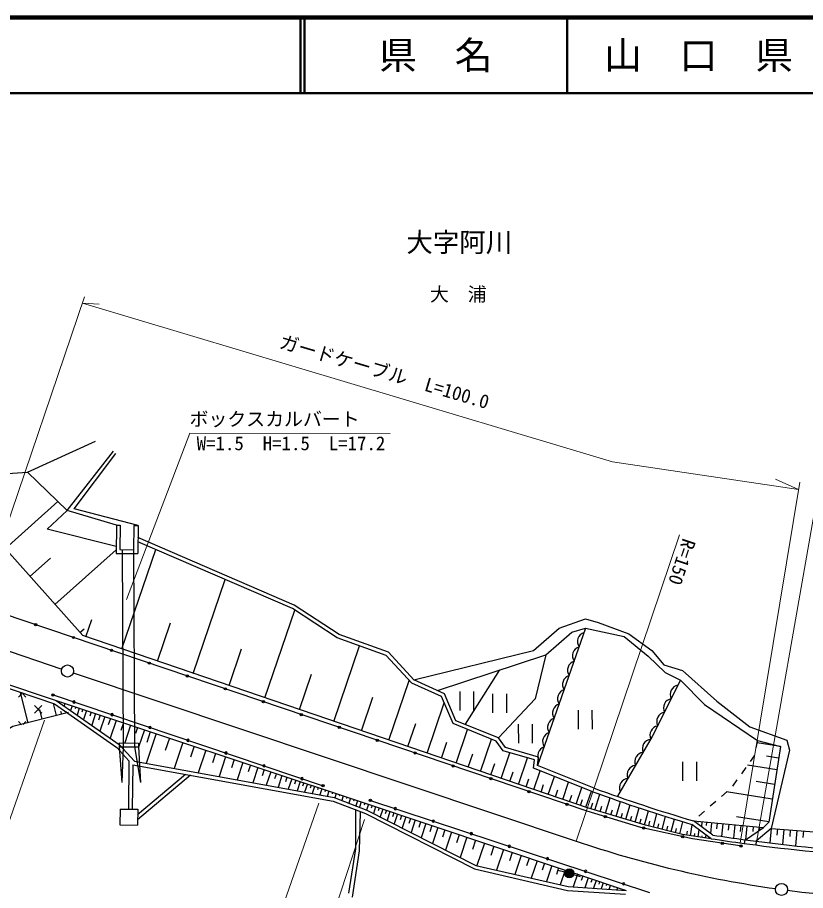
# Model space of a CAD drawing. Units: millimetres, scale not verified. Extents: x 40000 to 680000, y 20000 to 380000.
# Drawn here: x 260303 to 364527, y 264528 to 380000 of the extents above; entities that cross this region are included whole.
import ezdxf
from ezdxf.enums import TextEntityAlignment as Align

# ---------------------------------------------------------------- set-up
doc = ezdxf.new("R2010")
doc.units = ezdxf.units.MM
doc.header["$LTSCALE"] = 1000
for name, color, linetype, lineweight in [('M-BGD', 7, 'Continuous', 25), ('M-BGD-EXST', 7, 'Continuous', 25), ('M-BMK-SRVR', 3, 'Continuous', 25), ('M-STR-HTXT', 7, 'Continuous', 13), ('M-TTL', 2, 'Continuous', 13), ('M-TTL-LINE', 7, 'Continuous', 50), ('M-TTL-TXT', 7, 'Continuous', 50)]:
    doc.layers.add(name, color=color, linetype=linetype, lineweight=lineweight)
doc.layers.add('M-BMK-HTXT', color=7, linetype='Continuous')
doc.styles.add('ＭＳ ゴシック', font='')
doc.styles.get('ＭＳ ゴシック').set_extended_font_data('MS Gothic')

msp = doc.modelspace()

# ---------------------------------------------------------------- hatches: boundary and pattern name
at = {"layer": 'M-BGD'}
msp.add_hatch(color=256, dxfattribs=at).paths.add_polyline_path([(333790, 266483, -1), (332791, 267148, -1)])

# ---------------------------------------------------------------- linework, layer by layer
for p, q in [((261638, 319847), (270633, 323983)), ((266883, 314789), (272995, 322648)), ((267802, 315019), (273317, 322326)), ((256364, 319537), (261638, 319847)), ((261638, 319847), (266883, 314789)), ((258655, 309742), (265645, 315983)), ((264218, 312308), (266883, 314789)), ((273402, 312835), (266883, 314789)), ((276250, 312810), (267802, 315019)), ((273363, 310010), (264218, 312308)), ((273402, 312835), (273369, 309119)), ((273402, 312835), (273871, 312831)), ((273871, 312836), (273842, 309619)), ((275682, 312815), (275653, 309548)), ((275682, 312815), (276250, 312810)), ((276250, 312810), (276217, 309094)), ((296678, 301810), (276231, 310668)), ((296915, 302252), (276236, 311211)), ((265264, 302339), (273373, 309580)), ((273842, 309619), (275654, 309603)), ((274092, 296475), (278586, 309648)), ((274153, 309616), (274292, 283533)), ((275653, 309548), (275792, 283520)), ((261960, 306041), (264686, 308475)), ((273369, 309119), (276217, 309094)), ((219440, 305113), (265419, 289672)), ((283557, 293246), (287792, 305660)), ((219281, 304639), (265191, 289222)), ((293021, 290017), (296978, 301615)), ((302606, 297950), (296678, 301810)), ((302830, 298401), (296915, 302252)), ((269360, 298089), (270147, 300395)), ((331922, 299222), (335437, 300463)), ((335437, 300463), (337092, 299980)), ((268569, 298638), (269122, 299133)), ((278825, 294860), (280560, 299948)), ((328544, 296258), (331922, 299222)), ((335439, 299239), (329099, 281044)), ((333630, 298717), (335439, 299239)), ((335439, 299239), (340523, 298119)), ((337092, 299980), (341159, 298464)), ((309085, 295606), (302606, 297950)), ((309370, 296035), (302830, 298401)), ((330183, 295683), (333630, 298717)), ((340523, 298119), (343694, 295546)), ((341159, 298464), (344192, 296258)), ((302148, 286904), (305552, 296884)), ((288289, 291632), (289952, 296506)), ((312739, 292389), (309370, 296035)), ((312739, 292389), (328544, 296258)), ((315845, 290996), (330183, 295683)), ((330183, 295683), (328758, 289893)), ((344192, 296258), (345777, 294397)), ((312440, 291976), (309085, 295606)), ((343694, 295546), (345946, 293386)), ((324071, 293707), (319521, 286538)), ((345777, 294397), (348259, 293638)), ((345946, 293386), (347985, 292346)), ((348259, 293638), (352808, 289571)), ((297584, 288460), (299176, 293126)), ((309429, 284420), (312124, 292318)), ((316777, 290558), (312739, 292389)), ((347985, 292346), (344263, 284901)), ((347985, 292346), (351184, 289112)), ((316392, 290184), (312440, 291976)), ((260423, 290121), (260889, 290587)), ((261703, 286718), (260685, 290735)), ((260992, 290552), (261423, 290121)), ((264877, 290449), (300860, 278351)), ((305788, 285662), (307306, 290110)), ((317909, 286599), (316392, 290184)), ((318288, 286985), (316777, 290558)), ((318788, 290854), (318795, 288354)), ((320670, 288359), (320663, 290859)), ((323131, 290544), (323137, 288044)), ((328758, 289893), (323929, 284711)), ((325012, 288049), (325006, 290549)), ((262544, 289000), (263544, 288000)), ((262544, 288000), (263544, 289000)), ((265480, 287676), (265079, 289259)), ((265191, 289222), (273429, 283449)), ((265419, 289672), (305778, 276252)), ((265419, 289672), (273760, 283828)), ((265635, 289600), (265627, 289576)), ((266110, 289443), (266097, 289404)), ((266584, 289285), (266468, 288937)), ((267059, 289127), (267011, 288983)), ((267533, 288969), (267323, 288338)), ((268007, 288812), (267919, 288545)), ((314473, 282699), (316743, 289354)), ((351184, 289112), (358189, 284387)), ((352808, 289571), (357151, 286194)), ((263592, 287197), (263265, 288485)), ((266151, 287846), (266054, 288227)), ((266822, 288016), (266775, 288200)), ((268482, 288654), (268178, 287739)), ((268956, 288496), (268827, 288108)), ((269431, 288338), (269033, 287140)), ((270034, 288138), (269859, 287612)), ((270638, 287937), (270119, 286379)), ((271241, 287736), (271015, 287056)), ((271844, 287536), (271206, 285617)), ((334453, 288373), (334460, 285873)), ((336335, 285878), (336328, 288378)), ((260423, 286879), (260847, 286455)), ((261039, 286494), (261423, 286879)), ((272602, 287284), (272318, 286429)), ((273360, 287032), (272572, 284661)), ((274313, 286715), (273971, 285688)), ((275265, 286398), (274485, 284053)), ((311951, 283559), (313002, 286641)), ((323607, 284301), (317909, 286599)), ((323929, 284711), (318288, 286985)), ((326543, 286512), (326549, 284012)), ((328424, 284016), (328418, 286516)), ((276174, 286096), (275909, 285299)), ((277084, 285793), (276314, 283477)), ((278641, 285276), (277333, 281343)), ((277863, 285535), (277394, 284124)), ((318304, 281392), (319818, 285829)), ((357151, 286194), (362045, 284401)), ((280397, 284692), (279853, 283053)), ((282154, 284108), (281012, 280673)), ((316388, 282045), (317104, 284142)), ((321539, 280288), (322993, 284549)), ((324526, 283015), (323607, 284301)), ((324832, 283447), (323929, 284711)), ((344263, 284901), (339642, 277002)), ((358189, 284387), (357967, 283412)), ((361203, 283597), (358118, 284076)), ((358189, 284387), (361203, 283597)), ((362045, 284401), (362390, 283092)), ((273429, 283449), (275047, 281696)), ((273763, 284059), (273758, 283538)), ((273758, 283538), (276314, 283515)), ((273758, 283538), (274120, 278818)), ((273760, 283828), (275794, 281623)), ((273763, 284059), (276319, 284037)), ((274292, 283533), (274120, 278818)), ((275792, 283520), (276571, 278804)), ((276319, 284037), (276314, 283515)), ((276314, 283515), (276571, 278804)), ((283675, 283602), (283203, 282182)), ((285196, 283096), (284198, 280092)), ((328662, 281820), (324526, 283015)), ((329195, 282186), (324832, 283447)), ((361203, 283597), (359651, 273591)), ((362390, 283092), (359977, 272752)), ((286514, 282658), (286105, 281428)), ((287832, 282220), (286957, 279590)), ((288973, 281840), (288619, 280775)), ((319922, 280840), (320524, 282607)), ((324271, 279356), (325430, 282753)), ((326579, 278569), (327775, 282076)), ((328570, 280717), (328662, 281820)), ((329099, 281044), (329195, 282186)), ((357729, 282365), (357193, 281610)), ((357746, 282437), (357729, 282365)), ((360964, 282055), (359367, 282302)), ((275047, 281696), (274972, 275287)), ((275540, 281161), (275472, 275282)), ((275540, 281161), (302068, 276329)), ((275794, 281623), (302203, 276813)), ((290114, 281461), (289348, 279154)), ((291103, 281132), (290796, 280209)), ((292092, 280803), (291418, 278777)), ((322905, 279822), (323414, 281314)), ((336383, 277592), (328570, 280717)), ((336569, 278056), (329099, 281044)), ((348257, 281548), (348263, 279049)), ((350138, 279053), (350132, 281553)), ((356614, 280794), (356036, 279979)), ((360724, 280513), (356842, 281115)), ((283167, 279772), (276192, 273877)), ((282530, 279888), (276197, 274536)), ((292948, 280518), (292682, 279719)), ((293804, 280234), (293211, 278451)), ((294546, 279987), (294316, 279295)), ((295288, 279740), (294765, 278168)), ((295930, 279527), (295731, 278927)), ((325425, 278963), (325855, 280222)), ((328594, 277882), (329442, 280368)), ((330500, 277231), (331315, 279619)), ((296573, 279313), (296111, 277923)), ((297129, 279128), (296957, 278609)), ((297686, 278943), (297276, 277710)), ((298168, 278783), (298018, 278333)), ((298650, 278622), (298286, 277527)), ((299124, 278465), (298996, 278079)), ((299599, 278307), (299279, 277346)), ((327586, 278225), (327948, 279286)), ((329547, 277556), (329881, 278537)), ((332407, 276581), (333188, 278870)), ((355457, 279163), (354878, 278348)), ((360423, 278571), (357997, 278948)), ((300073, 278149), (299966, 277827)), ((300548, 277991), (300273, 277165)), ((301022, 277833), (300936, 277575)), ((301497, 277676), (301267, 276984)), ((301971, 277518), (301906, 277323)), ((302446, 277360), (302257, 276792)), ((302920, 277202), (302860, 277023)), ((331454, 276906), (331769, 277832)), ((333306, 276274), (333604, 277148)), ((334205, 275967), (334954, 278163)), ((335478, 275536), (336214, 277660)), ((336680, 275166), (337303, 277262)), ((354180, 277640), (353427, 276981)), ((360122, 276630), (354094, 277565)), ((302068, 276329), (306320, 274701)), ((302203, 276813), (306523, 275159)), ((303395, 277045), (303192, 276434)), ((303869, 276887), (303804, 276690)), ((304343, 276729), (304126, 276076)), ((304818, 276571), (304747, 276357)), ((305292, 276414), (305061, 275718)), ((305778, 276252), (305538, 275536)), ((305767, 276256), (305764, 276246)), ((305778, 276252), (332746, 267225)), ((306252, 276093), (306160, 275818)), ((306857, 276490), (343874, 264289)), ((334780, 275771), (335048, 276556)), ((336153, 275323), (336394, 276135)), ((338085, 274748), (338687, 276772)), ((339491, 274330), (340074, 276291)), ((352675, 276323), (351922, 275665)), ((273874, 275296), (273856, 273212)), ((273874, 275296), (276204, 275276)), ((276204, 275276), (276186, 273192)), ((304990, 275153), (304990, 270052)), ((305611, 274877), (305473, 269776)), ((306727, 275935), (306473, 275178)), ((306523, 275159), (320907, 267852)), ((307201, 275776), (307088, 275439)), ((307675, 275617), (307376, 274725)), ((308149, 275458), (308016, 275061)), ((308623, 275300), (308278, 274267)), ((309097, 275141), (308943, 274682)), ((309571, 274982), (309179, 273810)), ((337382, 274957), (337602, 275694)), ((338788, 274539), (338987, 275208)), ((340760, 273953), (341329, 275864)), ((341983, 273589), (342539, 275460)), ((343215, 273223), (343760, 275058)), ((351169, 275006), (350417, 274348)), ((306320, 274701), (320736, 267378)), ((310061, 274818), (309887, 274297)), ((310551, 274654), (310110, 273336)), ((311105, 274469), (310908, 273880)), ((311658, 274284), (311162, 272802)), ((312283, 274075), (312061, 273409)), ((312908, 273865), (312350, 272198)), ((340126, 274141), (340307, 274750)), ((341372, 273771), (341554, 274385)), ((342599, 273406), (342783, 274024)), ((343791, 273070), (343949, 273692)), ((344403, 272916), (344856, 274704)), ((345586, 272616), (346021, 274334)), ((346769, 272316), (347188, 273969)), ((349706, 273726), (358962, 272855)), ((352250, 271864), (349706, 273726)), ((349820, 273716), (349816, 273681)), ((350317, 273669), (350309, 273575)), ((359655, 273616), (355376, 274280)), ((273856, 273212), (276186, 273192)), ((313614, 273629), (313363, 272877)), ((314320, 273393), (313692, 271517)), ((315118, 273126), (314834, 272277)), ((315915, 272859), (315208, 270747)), ((316816, 272557), (316495, 271599)), ((344994, 272766), (345147, 273367)), ((346177, 272466), (346325, 273047)), ((347341, 272171), (347483, 272733)), ((347913, 272026), (348318, 273623)), ((349332, 271783), (349542, 273227)), ((352054, 271388), (349480, 273272)), ((350322, 271639), (350455, 272558)), ((350815, 273622), (350753, 272960)), ((351447, 273563), (351406, 273128)), ((352079, 273503), (351946, 272086)), ((352834, 273432), (352765, 272697)), ((353589, 273361), (353432, 271686)), ((354386, 273286), (354313, 272510)), ((355182, 273211), (355017, 271456)), ((355978, 273136), (355901, 272320)), ((356774, 273061), (356602, 271236)), ((356602, 271236), (358946, 272850)), ((357611, 272983), (357550, 272330)), ((359977, 272752), (358003, 271051)), ((358449, 272904), (358402, 272408)), ((358946, 272850), (359651, 273591)), ((358947, 272857), (358946, 272850)), ((359977, 272752), (359826, 270822)), ((360813, 272686), (360747, 271838)), ((361649, 272621), (361493, 270624)), ((362509, 272554), (362441, 271682)), ((317717, 272256), (316920, 269877)), ((318734, 271916), (318371, 270832)), ((319751, 271575), (318854, 268895)), ((348837, 271855), (348913, 272378)), ((349827, 271711), (349878, 272064)), ((350817, 271567), (350843, 271748)), ((351311, 271496), (351369, 271889)), ((351806, 271424), (351811, 271460)), ((363369, 272487), (363208, 270432)), ((364253, 272418), (364183, 271521)), ((320900, 271190), (320490, 269967)), ((322049, 270806), (321049, 267819)), ((323315, 270382), (322909, 269169)), ((356502, 271250), (356399, 270759)), ((358003, 271051), (357938, 270555)), ((304990, 270052), (304094, 264193)), ((305473, 269776), (304577, 263641)), ((324581, 269958), (323664, 267219)), ((325740, 269570), (325369, 268460)), ((326900, 269182), (326059, 266670)), ((327961, 268827), (327621, 267810)), ((329022, 268472), (328251, 266168)), ((329994, 268146), (329683, 267216)), ((320736, 267378), (333058, 264552)), ((320907, 267852), (333131, 265048)), ((330966, 267821), (330258, 265707)), ((331856, 267523), (331571, 266671)), ((332705, 266946), (331770, 267187)), ((332746, 267225), (332096, 265286)), ((334375, 266680), (333982, 266797)), ((334375, 266680), (333813, 265002)), ((333867, 266650), (334742, 266390)), ((334375, 266680), (340806, 264528)), ((335068, 266448), (334864, 265838)), ((335761, 266216), (335320, 264900)), ((336288, 266040), (336133, 265575)), ((336816, 265863), (336467, 264822)), ((337290, 265704), (337175, 265359)), ((333058, 264552), (340720, 264032)), ((333131, 265048), (340806, 264528)), ((337764, 265546), (337499, 264752)), ((338238, 265387), (338161, 265155)), ((338713, 265228), (338530, 264682)), ((339187, 265070), (339147, 264951)), ((339661, 264911), (339561, 264612)), ((340135, 264752), (340127, 264727)), ((340609, 264593), (340604, 264579))]:
    msp.add_line(p, q, dxfattribs=at)
for points in [[(268927, 298237), (253417, 315608), (229005, 330783)], [(267035, 288070), (259693, 286209), (254317, 283003), (246665, 280212), (238600, 279798), (232913, 281142), (226295, 285588), (216369, 297066), (212440, 300581), (206753, 304304), (193828, 306785), (187521, 306992), (176457, 305338), (166427, 299134), (162933, 282494)], [(356138, 270398), (349589, 271363), (342765, 272880), (335665, 275017), (255161, 302237)], [(352054, 271388), (348251, 271940), (343357, 273181), (335706, 275455), (268927, 298237)], [(359977, 272752), (383341, 270925), (385501, 269501)]]:
    msp.add_lwpolyline(points, dxfattribs=at)
for centre, radius in [((262695, 299690), 150), ((267716, 297992), 150), ((272737, 296295), 150), ((277757, 294597), 150), ((282778, 292899), 150), ((287799, 291202), 150), ((265008, 290398), 150), ((292820, 289504), 150), ((297840, 287806), 150), ((302861, 286109), 150), ((307882, 284411), 150), ((312903, 282713), 150), ((317923, 281016), 150), ((322944, 279318), 150), ((300714, 278394), 150), ((327965, 277620), 150), ((306986, 276464), 150), ((332986, 275922), 150), ((338032, 274304), 150), ((343114, 272802), 150), ((348287, 271652), 150), ((353513, 270785), 150), ((355978, 270431), 150), ((333290, 266815), 600)]:
    msp.add_circle(centre, radius, dxfattribs=at)
for centre, radius, start, end in [((335610, 297449), 1250, 107.66004, 213.92025), ((334952, 295561), 1250, 107.66004, 213.92025), ((334294, 293672), 1250, 107.66004, 213.92025), ((333636, 291783), 1250, 107.66004, 213.92025), ((332978, 289895), 1250, 107.66004, 213.92025), ((347879, 290457), 1250, 100.30485, 206.56505), ((346985, 288668), 1250, 100.30485, 206.56505), ((267797, 289467), 150, 0, 180), ((267797, 289467), 150, 180, 0), ((332320, 288006), 1250, 107.66004, 213.92025), ((272821, 287778), 150, 0, 180), ((272821, 287778), 150, 180, 0), ((346090, 286879), 1250, 100.30485, 206.56505), ((331662, 286118), 1250, 107.66004, 213.92025), ((277845, 286089), 150, 0, 180), ((277845, 286089), 150, 180, 0), ((331003, 284229), 1250, 107.66004, 213.92025), ((345232, 285060), 1286, 101.66622, 203.64625), ((282868, 284400), 150, 0, 180), ((282868, 284400), 150, 180, 0), ((344196, 283302), 1250, 96.54213, 202.80233), ((330345, 282340), 1250, 107.66004, 213.92025), ((287892, 282711), 150, 0, 180), ((287892, 282711), 150, 180, 0), ((343186, 281576), 1250, 96.54213, 202.80233), ((292916, 281022), 150, 0, 180), ((292916, 281022), 150, 180, 0), ((342176, 279850), 1250, 96.54213, 202.80233), ((297940, 279333), 150, 0, 180), ((297940, 279333), 150, 180, 0), ((341166, 278123), 1250, 96.54213, 202.80233), ((419668, 508090), 245084, 250.1339, 253.35845), ((419668, 508090), 244584, 250.1339, 253.37864), ((310265, 275367), 150, 0, 180), ((310265, 275367), 150, 180, 0), ((315298, 273707), 150, 0, 180), ((315298, 273707), 150, 180, 0), ((320332, 272048), 150, 0, 180), ((320332, 272048), 150, 180, 0), ((390436, 521417), 252958, 261.27255, 262.26705), ((390436, 521417), 252458, 261.30029, 262.27526), ((325366, 270389), 150, 0, 180), ((325366, 270389), 150, 180, 0), ((390436, 521417), 252958, 262.26705, 262.61877), ((390436, 521417), 252458, 262.27526, 262.61887), ((390436, 521417), 252958, 262.61877, 266.59202), ((390436, 521417), 252458, 262.61887, 266.59202), ((330399, 268730), 150, 0, 180), ((330399, 268730), 150, 180, 0), ((335433, 267071), 150, 0, 180), ((335433, 267071), 150, 180, 0), ((340466, 265412), 150, 0, 180), ((340466, 265412), 150, 180, 0)]:
    msp.add_arc(centre, radius, start, end, dxfattribs=at)
at = {"layer": 'M-BGD-EXST'}
for p, q in [((220762, 309175), (266156, 293818)), ((267673, 293308), (334197, 271070))]:
    msp.add_line(p, q, dxfattribs=at)
for centre, radius, start, end in [((380579, 407166), 143782, 251.18057, 261.99122), ((381126, 410820), 147478, 262.60016, 286.64007)]:
    msp.add_arc(centre, radius, start, end, dxfattribs=at)
at = {"layer": 'M-BMK-SRVR'}
for centre in [(266914, 293562), (361339, 264676)]:
    msp.add_circle(centre, 800, dxfattribs=at)
at = {"layer": 'M-STR-HTXT'}
for p, q in [((255679, 303358), (269173, 343063)), ((268884, 342215), (338980, 321220)), ((268884, 342215), (271111, 342083)), ((274713, 303022), (283088, 325008)), ((283088, 325008), (309597, 324956)), ((338980, 321220), (363617, 317554)), ((363617, 317554), (360552, 318921)), ((355873, 270787), (363783, 318558)), ((358045, 270942), (366265, 317937)), ((334197, 271070), (347865, 311594)), ((263866, 287063), (249907, 247151)), ((300159, 276103), (285994, 235363)), ((306208, 273931), (292715, 232985))]:
    msp.add_line(p, q, dxfattribs=at)
at = {"layer": 'M-TTL', "lineweight": 140}
msp.add_line((680000, 380000), (40000, 380000), dxfattribs=at)
at = {"layer": 'M-TTL-LINE'}
for p, q in [((297750, 380000), (297750, 370000)), ((298250, 380000), (298250, 370000)), ((333000, 380000), (333000, 370000)), ((40000, 370000), (680000, 370000))]:
    msp.add_line(p, q, dxfattribs=at)

# ---------------------------------------------------------------- texts
at = {"layer": 'M-BMK-HTXT', "style": 'ＭＳ ゴシック'}
for s, height, p in [('大字阿川', 2566, (318736, 348220)), ('大\u3000浦', 1833, (318605, 341933))]:
    msp.add_text(s, height=height, dxfattribs=at).set_placement(p, align=Align.BOTTOM_CENTER)
at = {"layer": 'M-STR-HTXT', "style": 'ＭＳ ゴシック'}
for s, rotation, p in [('ガードケーブル\u3000L=100.0', 343.527, (308426, 331736)), ('R=150', 251.544, (346798, 308449))]:
    msp.add_text(s, height=1833, rotation=rotation, dxfattribs=at).set_placement(p, align=Align.BOTTOM_CENTER)
for s, p in [('ボックスカルバート', (294308, 325420)), ('W=1.5\u3000H=1.5\u3000L=17.2', (296479, 322215))]:
    msp.add_text(s, height=1833, dxfattribs=at).set_placement(p, align=Align.BOTTOM_CENTER)
at = {"layer": 'M-TTL-TXT', "style": 'ＭＳ ゴシック'}
for s, p in [('県\u3000名', (315625, 375000)), ('山\u3000口\u3000県', (350375, 375000))]:
    msp.add_text(s, height=3666, dxfattribs=at).set_placement(p, align=Align.MIDDLE_CENTER)

doc.saveas('drawing.dxf')
